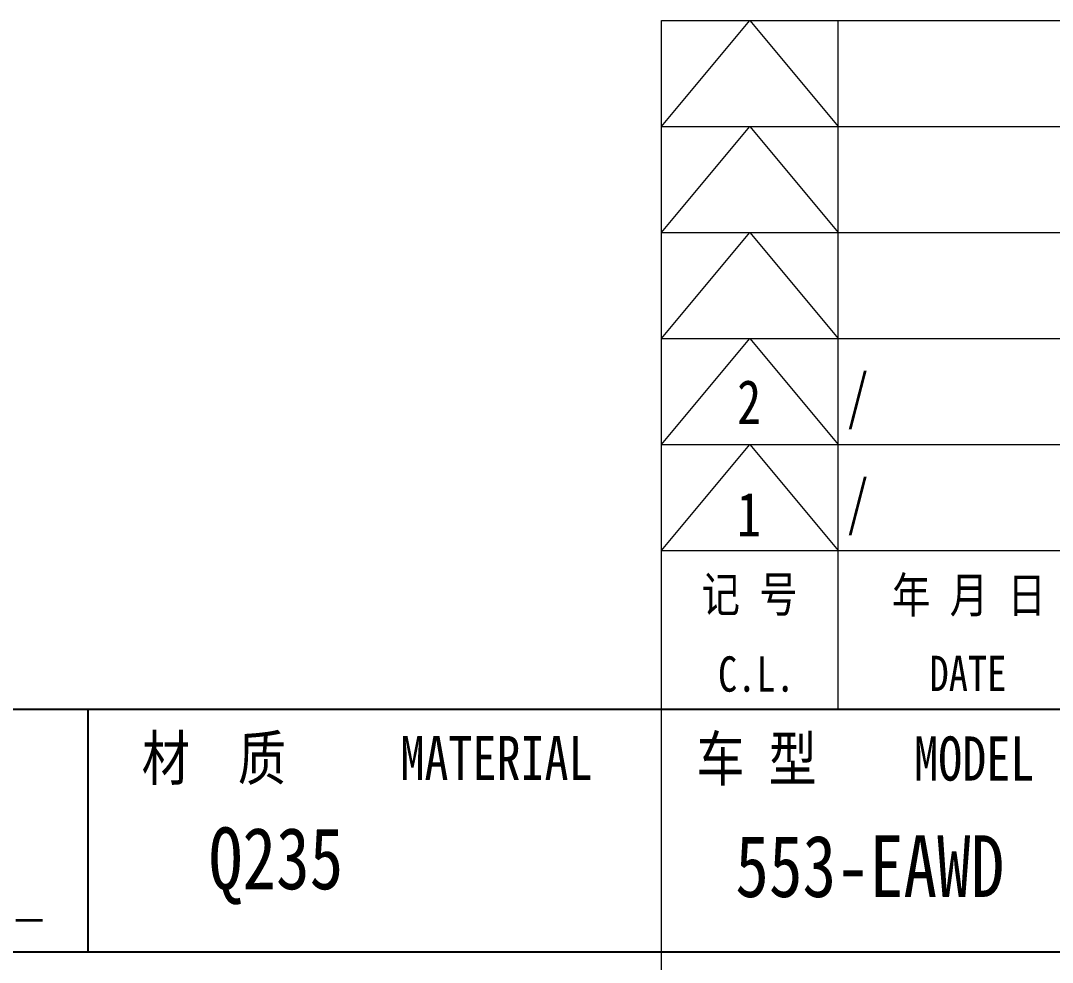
# Model space of a CAD drawing. Header units: millimetres. Extents: x -49572 to 104182, y -50696 to 51993.
# Drawn here: x -47066.5 to -47008, y 44915.6 to 44968.9 of the extents above; entities that cross this region are included whole.
import ezdxf
from ezdxf.enums import TextEntityAlignment as Align

# ---------------------------------------------------------------- set-up
doc = ezdxf.new("R2010")
doc.units = ezdxf.units.MM
doc.header["$LTSCALE"] = 0.5
doc.linetypes.add('AM_ISO02W050x2', pattern=[3.75, 3, -0.75])
for name, color, linetype in [('图\\M+19E79\\M+195B6\\M+18E9A', 7, 'Continuous'), ('材质', 7, 'Continuous'), ('车型', 7, 'Continuous')]:
    doc.layers.add(name, color=color, linetype=linetype)
doc.layers.add('图框', color=7, linetype='Continuous', lineweight=18)
doc.layers.add('粗虚线', color=6, linetype='AM_ISO02W050x2', lineweight=35)
doc.styles.add('国标', font='simfang.ttf', dxfattribs={"width": 0.8})

# ---------------------------------------------------------------- blocks, each defined once
blk = doc.blocks.new('GZDEH零件A3图框V01版')
at = {"layer": '图\\M+19E79\\M+195B6\\M+18E9A', "color": 7}
blk.add_line((3272.49, -1788.461), (3092.49, -1788.461), dxfattribs=at)
at = {"layer": '图\\M+19E79\\M+195B6\\M+18E9A', "color": 9}
for p, q in [((3272.49, -1788.461), (3092.49, -1788.461)), ((3124.99, -1788.461), (3124.99, -1802.211)), ((3181.99, -1802.211), (3092.49, -1802.211))]:
    blk.add_line(p, q, dxfattribs=at)
at = {"layer": '图框', "linetype": 'Continuous'}
for p, q in [((3157.49, -1749.461), (3272.49, -1749.461)), ((3157.49, -1832.961), (3157.49, -1749.461))]:
    blk.add_line(p, q, dxfattribs=at)
at = {"layer": '图框', "color": 9}
for p, q in [((3157.49, -1755.461), (3162.49, -1749.461)), ((3162.49, -1749.461), (3167.49, -1755.461)), ((3167.49, -1788.461), (3167.49, -1749.461)), ((3157.49, -1755.461), (3272.49, -1755.461)), ((3157.49, -1761.461), (3162.49, -1755.461)), ((3162.49, -1755.461), (3167.49, -1761.461)), ((3157.49, -1761.461), (3272.49, -1761.461)), ((3157.49, -1767.461), (3162.49, -1761.461)), ((3162.49, -1761.461), (3167.49, -1767.461)), ((3157.49, -1767.461), (3272.49, -1767.461)), ((3157.49, -1773.461), (3162.49, -1767.461)), ((3162.49, -1767.461), (3167.49, -1773.461)), ((3157.49, -1773.461), (3272.49, -1773.461)), ((3157.49, -1779.461), (3162.49, -1773.461)), ((3162.49, -1773.461), (3167.49, -1779.461)), ((3157.49, -1779.461), (3272.49, -1779.461))]:
    blk.add_line(p, q, dxfattribs=at)
at = {"layer": '图\\M+19E79\\M+195B6\\M+18E9A', "color": 9, "style": '国标', "width": 0.8}
blk.add_text('材  质', height=2.5, dxfattribs=at).set_placement((3128.037, -1792.46))
for s, p in [('车 型', (3162.871, -1791.196)), ('MODEL', (3175.202, -1791.239))]:
    blk.add_text(s, height=2.5, dxfattribs=at).set_placement(p, align=Align.MIDDLE)
blk.add_text('MATERIAL', height=2.5, dxfattribs=at).set_placement((3148.136, -1792.46), align=Align.CENTER)
at = {"layer": '图框', "color": 9, "style": '国标', "width": 0.8}
for s, p in [('记 号', (3162.474, -1782.941)), ('年 月 日', (3174.902, -1782.985)), ('C.L.', (3162.86, -1787.454)), ('DATE', (3174.845, -1787.42))]:
    blk.add_text(s, height=2, dxfattribs=at).set_placement(p, align=Align.CENTER)
blk = doc.blocks.new('DEH A3')
at = {"layer": '图框'}
blk.add_blockref('GZDEH零件A3图框V01版', (-2857.49, 1846.461), dxfattribs=at)

msp = doc.modelspace()

# ---------------------------------------------------------------- linework, layer by layer
at = {"layer": '粗虚线'}
msp.add_line((-47093.001, 44917.958), (-47065.14, 44917.958), dxfattribs=at)

# ---------------------------------------------------------------- block references
at = {"layer": '图框'}
msp.add_blockref('DEH A3', (-47330.176, 44871.886), dxfattribs=at)

# ---------------------------------------------------------------- texts
at = {"layer": '图\\M+19E79\\M+195B6\\M+18E9A', "color": 3, "style": '国标'}
for s, width, p in [('/', 0.705904, (-47019.666, 44946.359)), ('2', 0.8, (-47025.898, 44946.043)), ('/', 0.705904, (-47019.666, 44940.359)), ('1', 0.8, (-47025.909, 44939.683))]:
    msp.add_text(s, height=2.5, dxfattribs=dict(at, width=width)).set_placement(p)
at = {"layer": '材质', "color": 3, "style": '国标', "width": 0.8}
msp.add_text('Q235', height=3.5, dxfattribs=at).set_placement((-47052.018, 44919.706), align=Align.CENTER)
at = {"layer": '车型', "color": 3, "style": '国标', "width": 0.8}
msp.add_text('553-EAWD', height=3.5, dxfattribs=at).set_placement((-47018.381, 44919.267), align=Align.CENTER)

doc.saveas('drawing.dxf')
